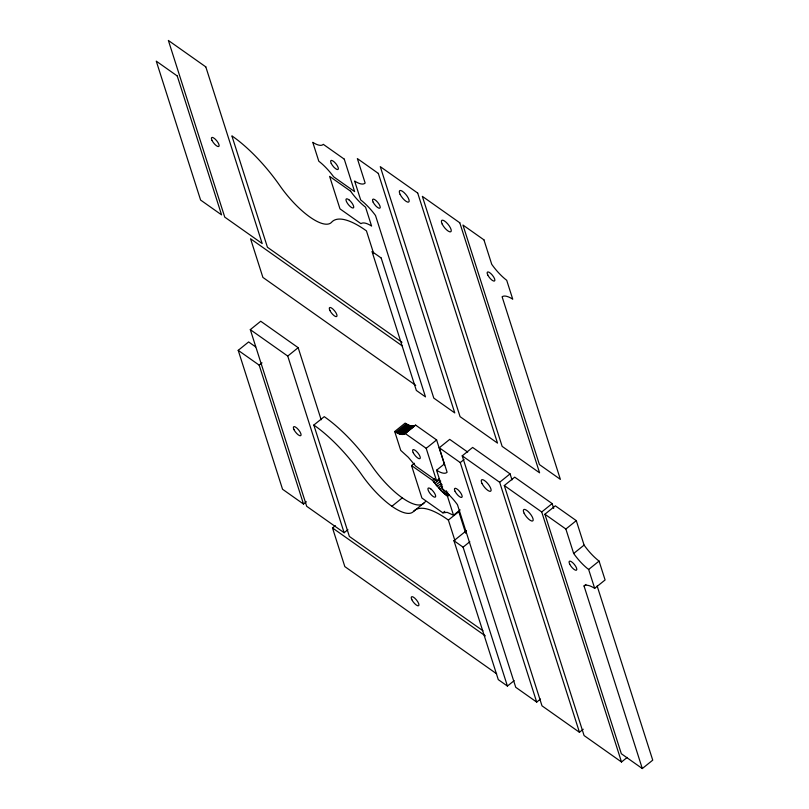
<?xml version="1.0" encoding="UTF-8"?>
<svg xmlns="http://www.w3.org/2000/svg" width="809" height="809" viewBox="0 0 809 809"><rect width="100%" height="100%" fill="white"/><g stroke="black" fill="none" stroke-linecap="round" stroke-linejoin="round"><path stroke-width="1.21" d="M444.677 465.195L436.617 439.934L415.644 425.119C412.388 427.648 408.1 424.836 405.137 423.117L394.711 431.51C397.674 433.23 401.972 436.041 405.228 433.513L426.191 448.328L436.567 480.809L439.408 478.523M347.91 529.683L344.128 532.737L306.692 506.292L250.305 329.637L260.731 321.244L298.167 347.678L321.173 419.78M306.358 501.762L303.506 504.058L282.543 489.243L238.21 350.337L248.626 341.944L255.624 346.879M303.506 504.058L259.183 365.142L262.025 362.857M344.128 532.737L287.741 356.071L298.167 347.678M482.902 630.737L349.367 536.438L313.821 425.059L324.247 416.665A78.908 26.212 51.1 0 1 372.16 466.399A50.684 16.837 51.1 0 0 423.987 503.006A78.908 26.212 51.1 0 1 425.524 501.641M395.894 432.239L406.32 423.845M397.047 432.876L407.463 424.482M398.149 433.412L408.565 425.018M399.191 433.846L409.617 425.453M400.192 434.17L410.608 425.777M401.122 434.403L411.538 425.999M401.992 434.514L412.408 426.121M402.791 434.534L413.207 426.131M403.519 434.433L413.935 426.04M404.166 434.231L414.582 425.837M404.733 433.927L415.644 425.119M426.191 448.328L436.617 439.934M496.645 673.816L344.826 566.603L332.499 527.953L335.341 525.668M460.149 509.903L453.525 515.242L447.175 512.34L442.887 512.855L421.914 498.051L411.548 465.559L414.39 463.274M540.493 699.047L536.701 702.101L515.727 687.286L457.459 504.705A29.589 9.829 51.1 0 0 442.604 489.091L436.577 470.221A27.809 9.243 51.1 0 0 447.094 472.223L439.287 447.771L449.713 439.378L467.683 452.069M391.859 506.292L402.285 497.899M436.577 470.221L444.161 464.113M583.228 729.233L579.446 732.287L542 705.842L462.222 455.841L472.638 447.438L510.074 473.882L511.996 479.889M411.548 465.559L432.522 480.374L434.423 478.847M453.525 515.242L447.498 496.362L441.026 490.598L433.634 481.911L435.525 480.384M536.701 702.101L460.26 462.586L464.053 459.532M434.787 483.438L439.53 479.626M435.98 484.945L440.723 481.122M437.214 486.411L440.996 483.367M438.468 487.857L442.25 484.803M439.742 489.253L442.584 486.957M313.821 425.059A78.908 26.212 51.1 0 1 361.734 474.792A50.684 16.837 51.1 0 0 413.571 511.399L423.987 503.006M441.026 490.598L442.928 489.071M442.331 491.882L444.222 490.355M443.635 493.116L446.477 490.82M444.93 494.269L447.771 491.983M446.224 495.361L448.115 493.834M447.498 496.362L449.389 494.835M442.887 512.855L444.788 511.328M413.571 511.399A78.908 26.212 51.1 0 1 448.378 520.076L458.794 511.682L465.681 533.242M579.446 732.287L499.659 482.275L510.074 473.882M627.197 757.416L621.514 761.997L584.078 735.553L504.29 485.552L514.716 477.158L552.153 503.592L553.68 508.396M514.17 680.642L507.425 686.072L498.283 679.621L453.95 540.705L466.48 530.613M507.425 686.072L463.092 547.167L469.837 541.727M621.514 761.997L541.727 511.986L552.153 503.592M642.306 768.55L621.332 753.735L544.902 514.221L555.318 505.827L576.291 520.642L584.088 545.094A27.809 9.243 51.1 0 0 599.064 561.082L605.092 579.962L594.676 588.355A29.589 9.829 51.1 0 0 584.037 585.969L642.306 768.55L652.732 760.157L597.143 585.979M594.676 588.355L588.649 569.475A27.809 9.243 51.1 0 1 573.672 553.487L565.865 529.035L576.291 520.642M573.672 553.487L584.088 545.094M588.649 569.475L599.064 561.082M584.037 585.969L585.938 584.442M401.992 342.278L267.435 247.251L231.89 135.872A78.908 26.212 51.1 0 1 279.803 185.605A50.684 16.837 51.1 0 0 331.629 222.212A78.908 26.212 51.1 0 1 366.447 230.889L373.707 253.652M402.376 345.979L250.557 238.766L262.895 277.416L415.735 385.357M462.222 455.841L499.659 482.275M504.29 485.552L541.727 511.986M544.902 514.221L565.865 529.035M439.287 447.771L460.26 462.586M250.305 329.637L287.741 356.071M436.567 480.809L415.593 466.004L408.373 457.358L400.738 450.391L394.711 431.51M238.21 350.337L259.183 365.142M453.95 540.705L463.092 547.167M332.499 527.953L485.339 635.894M432.522 480.374L433.634 481.911M448.378 520.076L454.88 540.442M417.717 193.088L380.281 166.654L460.068 416.655L497.505 443.099L417.717 193.088M459.795 222.799L422.359 196.365L502.146 446.376L539.583 472.81L459.795 222.799M483.934 239.848L462.96 225.044L539.401 464.558L560.374 479.363L502.106 296.782A29.589 9.829 51.1 0 1 512.734 299.168L506.707 280.298A27.809 9.243 51.1 0 1 491.73 264.3L483.934 239.848M378.319 173.399L357.356 158.584L365.152 183.036A27.809 9.243 51.1 0 1 354.645 181.034L360.672 199.914A29.589 9.829 51.1 0 1 375.518 215.518L433.786 398.099L454.759 412.914L378.319 173.399M344.26 159.14L323.287 144.336A27.809 9.243 51.1 0 1 312.78 142.323L318.797 161.203A29.589 9.829 51.1 0 1 333.652 176.817L354.625 191.622L344.26 159.14M205.81 66.884L168.373 40.45L224.75 217.115L262.187 243.549L205.81 66.884M350.59 191.187L329.617 176.382L339.982 208.864L360.956 223.668A29.589 9.829 51.1 0 1 371.584 226.055L365.557 207.185A27.809 9.243 51.1 0 1 350.59 191.187M177.242 75.965L156.268 61.15L200.602 200.056L221.575 214.87L177.242 75.965M381.16 257.98L372.009 251.528L416.342 390.434L425.483 396.885L381.16 257.98M349.215 200.045L348.244 199.348A5.703 1.891 51.1 0 0 346.04 200.268L346.333 201.239A5.703 1.891 51.1 0 0 351.157 207.256A5.703 1.891 51.1 0 0 353.604 206.234A5.703 1.891 51.1 0 0 349.215 200.045M431.146 489.223L430.186 488.525A5.703 1.891 51.1 0 0 427.981 489.445L428.274 490.426A5.703 1.891 51.1 0 0 433.088 496.443A5.703 1.891 51.1 0 0 435.535 495.421A5.703 1.891 51.1 0 0 431.146 489.223M411.852 599.722A5.703 1.891 51.1 0 0 418.536 605.769A5.703 1.891 51.1 0 0 414.865 598.255A5.703 1.891 51.1 0 0 411.852 599.722M524.121 513.25A7.291 2.427 51.1 0 0 532.676 520.976A7.291 2.427 51.1 0 0 527.974 511.379A7.291 2.427 51.1 0 0 524.121 513.25M293.98 429.66A5.703 1.891 51.1 0 0 300.675 435.707A5.703 1.891 51.1 0 0 296.994 428.194A5.703 1.891 51.1 0 0 293.98 429.66M482.043 483.539A7.291 2.427 51.1 0 0 490.598 491.265A7.291 2.427 51.1 0 0 485.906 481.658A7.291 2.427 51.1 0 0 482.043 483.539M569.708 564.176A5.703 1.891 51.1 0 0 576.392 570.214A5.703 1.891 51.1 0 0 572.721 562.7A5.703 1.891 51.1 0 0 569.708 564.176M413.207 452.646A5.703 1.891 51.1 0 0 419.901 458.683A5.703 1.891 51.1 0 0 416.22 451.179A5.703 1.891 51.1 0 0 413.207 452.646M455.073 491.346A5.703 1.891 51.1 0 0 461.767 497.393A5.703 1.891 51.1 0 0 458.096 489.88A5.703 1.891 51.1 0 0 455.073 491.346M400.101 194.352A7.291 2.427 51.1 0 0 408.656 202.078A7.291 2.427 51.1 0 0 403.964 192.481A7.291 2.427 51.1 0 0 400.101 194.352M212.039 140.473A5.703 1.891 51.1 0 0 218.733 146.52A5.703 1.891 51.1 0 0 215.063 139.006A5.703 1.891 51.1 0 0 212.039 140.473M373.141 202.169A5.703 1.891 51.1 0 0 379.826 208.206A5.703 1.891 51.1 0 0 376.155 200.693A5.703 1.891 51.1 0 0 373.141 202.169M487.766 274.989A5.703 1.891 51.1 0 0 494.461 281.036A5.703 1.891 51.1 0 0 490.79 273.523A5.703 1.891 51.1 0 0 487.766 274.989M331.265 163.458A5.703 1.891 51.1 0 0 337.96 169.506A5.703 1.891 51.1 0 0 334.289 161.992A5.703 1.891 51.1 0 0 331.265 163.458M329.91 310.535A5.703 1.891 51.1 0 0 336.605 316.582A5.703 1.891 51.1 0 0 332.934 309.068A5.703 1.891 51.1 0 0 329.91 310.535M442.179 224.063A7.291 2.427 51.1 0 0 450.734 231.799A7.291 2.427 51.1 0 0 446.042 222.192A7.291 2.427 51.1 0 0 442.179 224.063"/></g></svg>
